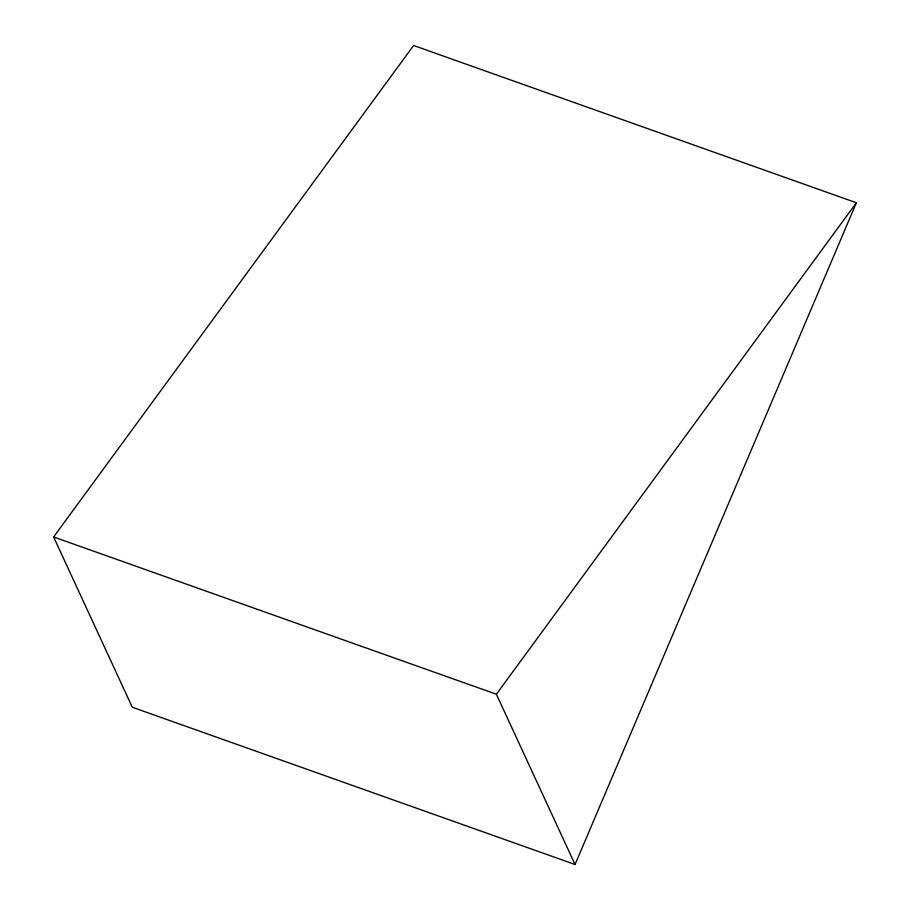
<?xml version="1.0" encoding="UTF-8"?>
<svg xmlns="http://www.w3.org/2000/svg" width="910" height="910" viewBox="0 0 910 910"><rect width="100%" height="100%" fill="white"/><g stroke="black" fill="none" stroke-linecap="round" stroke-linejoin="round"><path stroke-width="1.36" d="M575.052 864.5L856.378 202.759L413.618 45.5L53.622 536.968L132.291 707.241L575.052 864.5L496.382 694.228L53.622 536.968M496.382 694.228L856.378 202.759"/></g></svg>
